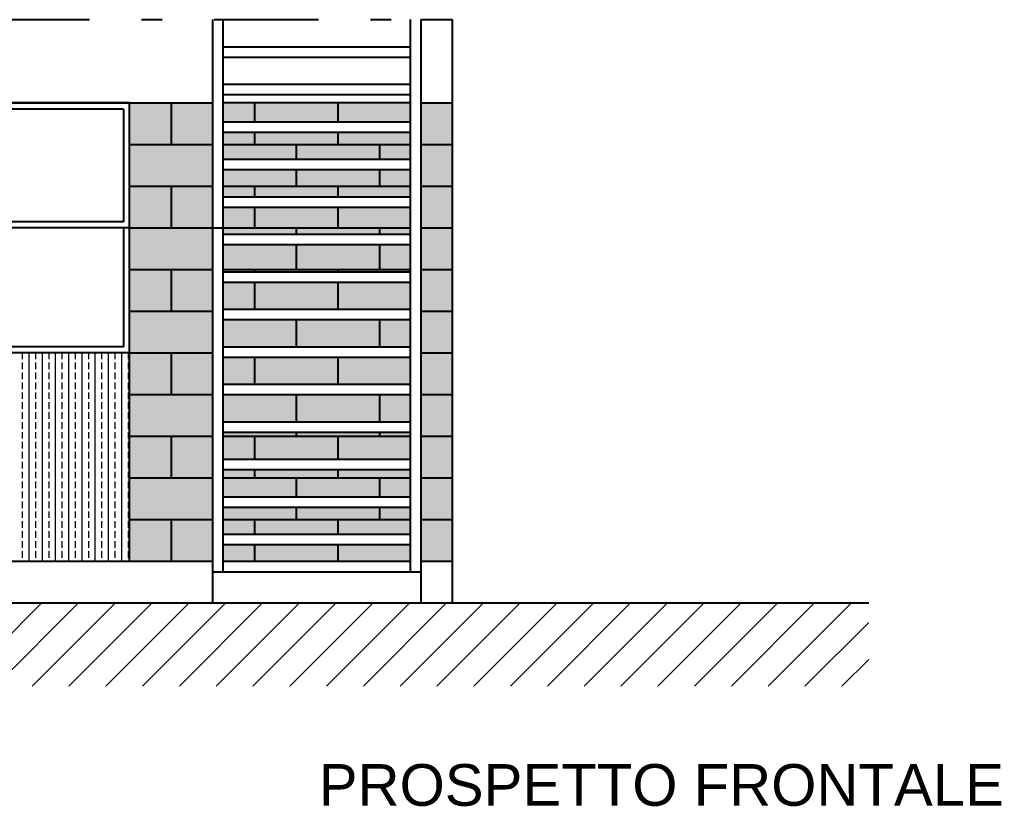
# Model space of a CAD drawing. Header units: metres. Extents: x 60.2 to 106, y 8.7 to 62.9.
# Drawn here: x 80.603 to 85.318, y 52.95 to 56.727 of the extents above; entities that cross this region are included whole.
import ezdxf

# ---------------------------------------------------------------- set-up
doc = ezdxf.new("R2010")
doc.units = ezdxf.units.M
doc.header["$LTSCALE"] = 5
doc.header["$MEASUREMENT"] = 0
doc.linetypes.add('DASHDOT', pattern=[1, 0.5, -0.25, 0, -0.25])
for name, color, linetype, lineweight in [('A-ANNO-SCRN', 30, 'Continuous', 9), ('A-ANNO-TEXT', 3, 'Continuous', 18), ('A-ELEV-MBE1', 7, 'Continuous', 25), ('A-ELEV-PATT', 8, 'Continuous', 18)]:
    doc.layers.add(name, color=color, linetype=linetype, lineweight=lineweight)
doc.styles.add('ARIAL', font='arial.ttf')

msp = doc.modelspace()

# ---------------------------------------------------------------- hatches: boundary and pattern name
at = {"layer": 'A-ANNO-SCRN'}
h = msp.add_hatch(dxfattribs=at)
h.set_pattern_fill('ANSI31', color=0)
h.set_pattern_definition([(45, (-23.21072, 4.45386), (-0.08838835, 0.08838835), [])])
h.paths.add_polyline_path([(70.9311, 53.5267), (70.9311, 53.9267), (84.6811, 53.9267), (84.6811, 53.5267)])
at = {"layer": 'A-ELEV-PATT'}
h = msp.add_hatch(dxfattribs=at)
h.set_pattern_fill('DOTS,_O', color=256, scale=0.025, angle=450)
h.set_pattern_definition([(90, (106.874382, 341.13224), (-0.0396875, 0.01984375), [0, -0.0396875])])
h.paths.add_polyline_path([(79.4811, 56.3267), (78.5311, 56.3267), (78.5311, 55.1267), (78.5311, 54.1267), (79.4811, 54.1267)])
h.paths.add_polyline_path([(81.5311, 56.3267), (81.1311, 56.3267), (81.1311, 54.1267), (81.5311, 54.1267)])
h.paths.add_polyline_path([(82.4811, 56.3267), (81.5811, 56.3267), (81.5811, 56.2367), (82.4811, 56.2367)])
h.paths.add_polyline_path([(82.4811, 56.1867), (81.5811, 56.1867), (81.5811, 56.0567), (82.4811, 56.0567)])
h.paths.add_polyline_path([(82.4811, 56.0067), (81.5811, 56.0067), (81.5811, 55.8767), (82.4811, 55.8767)])
h.paths.add_polyline_path([(82.4811, 55.8267), (81.5811, 55.8267), (81.5811, 55.6967), (82.4811, 55.6967)])
h.paths.add_polyline_path([(82.4811, 55.6467), (81.5811, 55.6467), (81.5811, 55.5167), (82.4811, 55.5167)])
h.paths.add_polyline_path([(82.4811, 55.4667), (81.5811, 55.4667), (81.5811, 55.3367), (82.4811, 55.3367)])
h.paths.add_polyline_path([(82.4811, 55.2867), (81.5811, 55.2867), (81.5811, 55.1567), (82.4811, 55.1567)])
h.paths.add_polyline_path([(82.4811, 55.1067), (81.5811, 55.1067), (81.5811, 54.9767), (82.4811, 54.9767)])
h.paths.add_polyline_path([(82.4811, 54.9267), (81.5811, 54.9267), (81.5811, 54.7967), (82.4811, 54.7967)])
h.paths.add_polyline_path([(82.4811, 54.7467), (81.5811, 54.7467), (81.5811, 54.6167), (82.4811, 54.6167)])
h.paths.add_polyline_path([(82.4811, 54.5667), (81.5811, 54.5667), (81.5811, 54.4367), (82.4811, 54.4367)])
h.paths.add_polyline_path([(82.4811, 54.3867), (81.5811, 54.3867), (81.5811, 54.2567), (82.4811, 54.2567)])
h.paths.add_polyline_path([(82.4811, 54.2067), (81.5811, 54.2067), (81.5811, 54.1267), (82.4811, 54.1267)])
h.paths.add_polyline_path([(82.6811, 56.3267), (82.5311, 56.3267), (82.5311, 54.1267), (82.6811, 54.1267)])

# ---------------------------------------------------------------- linework, layer by layer
at = {"layer": 'A-ELEV-MBE1', "linetype": 'DASHDOT', "ltscale": 0.2}
msp.add_line((72.738, 56.7267), (82.6811, 56.7267), dxfattribs=at)
at = {"layer": 'A-ELEV-MBE1'}
for p, q in [((82.5311, 56.7267), (82.6811, 56.7267)), ((82.6811, 56.7267), (82.6811, 53.9267)), ((81.5811, 56.5967), (82.4811, 56.5967)), ((81.5811, 56.5467), (82.4811, 56.5467)), ((81.5811, 56.4167), (82.4811, 56.4167)), ((81.5811, 56.3667), (82.4811, 56.3667)), ((76.1311, 56.3267), (81.5311, 56.3267)), ((81.1311, 56.3267), (80.3352, 56.3267)), ((81.1311, 54.1267), (81.1311, 56.3267)), ((81.3311, 56.3267), (81.3311, 56.1267)), ((82.4811, 56.3267), (81.5811, 56.3267)), ((81.7311, 56.3267), (81.7311, 56.2367)), ((82.1311, 56.3267), (82.1311, 56.2367)), ((82.5311, 56.3267), (82.6811, 56.3267)), ((81.1011, 56.2967), (80.3611, 56.2967)), ((81.1011, 56.2967), (81.1011, 55.7567)), ((81.5811, 56.2367), (82.4811, 56.2367)), ((81.5811, 56.1867), (82.4811, 56.1867)), ((81.7311, 56.1867), (81.7311, 56.1267)), ((82.1311, 56.1867), (82.1311, 56.1267)), ((81.1311, 56.1267), (81.5311, 56.1267)), ((81.5811, 56.1267), (82.4811, 56.1267)), ((81.9311, 56.1267), (81.9311, 56.0567)), ((82.3311, 56.1267), (82.3311, 56.0567)), ((82.5311, 56.1267), (82.6811, 56.1267)), ((81.5811, 56.0567), (82.4811, 56.0567)), ((81.5811, 56.0067), (82.4811, 56.0067)), ((81.9311, 56.0067), (81.9311, 55.9267)), ((82.3311, 56.0067), (82.3311, 55.9267)), ((81.1311, 55.9267), (81.5311, 55.9267)), ((81.3311, 55.9267), (81.3311, 55.7267)), ((81.5811, 55.9267), (82.4811, 55.9267)), ((81.7311, 55.9267), (81.7311, 55.8767)), ((82.1311, 55.9267), (82.1311, 55.8767)), ((82.5311, 55.9267), (82.6811, 55.9267)), ((81.5811, 55.8767), (82.4811, 55.8767)), ((81.5811, 55.8267), (82.4811, 55.8267)), ((81.7311, 55.8267), (81.7311, 55.7267)), ((82.1311, 55.8267), (82.1311, 55.7267)), ((81.1011, 55.7267), (81.1011, 55.1567)), ((81.1311, 55.7267), (82.4811, 55.7267)), ((81.5811, 55.6967), (82.4811, 55.6967)), ((81.9311, 55.7267), (81.9311, 55.6967)), ((82.3311, 55.7267), (82.3311, 55.6967)), ((82.5311, 55.7267), (82.6811, 55.7267)), ((81.5811, 55.6467), (82.4811, 55.6467)), ((81.9311, 55.6467), (81.9311, 55.5267)), ((82.3311, 55.6467), (82.3311, 55.5267)), ((81.1311, 55.5267), (81.5311, 55.5267)), ((81.3311, 55.5267), (81.3311, 55.3267)), ((81.5811, 55.5267), (82.4811, 55.5267)), ((81.5811, 55.5167), (82.4811, 55.5167)), ((81.7311, 55.5267), (81.7311, 55.5167)), ((82.1311, 55.5267), (82.1311, 55.5167)), ((82.5311, 55.5267), (82.6811, 55.5267)), ((81.5811, 55.4667), (82.4811, 55.4667)), ((81.7311, 55.4667), (81.7311, 55.3367)), ((82.1311, 55.4667), (82.1311, 55.3367)), ((81.1311, 55.3267), (81.5311, 55.3267)), ((81.5811, 55.3367), (82.4811, 55.3367)), ((82.5311, 55.3267), (82.6811, 55.3267)), ((81.5811, 55.2867), (82.4811, 55.2867)), ((81.9311, 55.2867), (81.9311, 55.1567)), ((82.3311, 55.2867), (82.3311, 55.1567)), ((81.1311, 55.1267), (80.3311, 55.1267)), ((81.1011, 55.1567), (80.3611, 55.1567)), ((81.1311, 55.1267), (81.5311, 55.1267)), ((81.3311, 55.1267), (81.3311, 54.9267)), ((81.5811, 55.1567), (82.4811, 55.1567)), ((82.5311, 55.1267), (82.6811, 55.1267)), ((81.5811, 55.1067), (82.4811, 55.1067)), ((81.7311, 55.1067), (81.7311, 54.9767)), ((82.1311, 55.1067), (82.1311, 54.9767)), ((81.5811, 54.9767), (82.4811, 54.9767)), ((81.1311, 54.9267), (81.5311, 54.9267)), ((81.5811, 54.9267), (82.4811, 54.9267)), ((81.9311, 54.9267), (81.9311, 54.7967)), ((82.3311, 54.9267), (82.3311, 54.7967)), ((82.5311, 54.9267), (82.6811, 54.9267)), ((81.5811, 54.7967), (82.4811, 54.7967)), ((81.1311, 54.7267), (81.5311, 54.7267)), ((81.3311, 54.7267), (81.3311, 54.5267)), ((81.5811, 54.7467), (82.4811, 54.7467)), ((81.5811, 54.7267), (82.4811, 54.7267)), ((81.7311, 54.7267), (81.7311, 54.6167)), ((81.9311, 54.7467), (81.9311, 54.7267)), ((82.1311, 54.7267), (82.1311, 54.6167)), ((82.3311, 54.7467), (82.3311, 54.7267)), ((82.5311, 54.7267), (82.6811, 54.7267)), ((81.5811, 54.6167), (82.4811, 54.6167)), ((81.5811, 54.5667), (82.4811, 54.5667)), ((81.7311, 54.5667), (81.7311, 54.5267)), ((82.1311, 54.5667), (82.1311, 54.5267)), ((81.1311, 54.5267), (81.5311, 54.5267)), ((81.5811, 54.5267), (82.4811, 54.5267)), ((81.9311, 54.5267), (81.9311, 54.4367)), ((82.3311, 54.5267), (82.3311, 54.4367)), ((82.5311, 54.5267), (82.6811, 54.5267)), ((81.5811, 54.4367), (82.4811, 54.4367)), ((81.5811, 54.3867), (82.4811, 54.3867)), ((81.9311, 54.3867), (81.9311, 54.3267)), ((82.3311, 54.3867), (82.3311, 54.3267)), ((81.1311, 54.3267), (81.5311, 54.3267)), ((81.3311, 54.3267), (81.3311, 54.1267)), ((81.5811, 54.3267), (82.4811, 54.3267)), ((81.7311, 54.3267), (81.7311, 54.2567)), ((82.1311, 54.3267), (82.1311, 54.2567)), ((82.5311, 54.3267), (82.6811, 54.3267)), ((81.5811, 54.2567), (82.4811, 54.2567)), ((81.5811, 54.2067), (82.4811, 54.2067)), ((81.7311, 54.2067), (81.7311, 54.1267)), ((82.1311, 54.2067), (82.1311, 54.1267)), ((76.1311, 54.1267), (81.5311, 54.1267)), ((81.5811, 54.1267), (82.4811, 54.1267)), ((82.5311, 54.1267), (82.6811, 54.1267)), ((81.5311, 54.0767), (82.5311, 54.0767)), ((70.9311, 53.9267), (84.6811, 53.9267))]:
    msp.add_line(p, q, dxfattribs=at)
for points in [[(81.5311, 53.9267), (81.5311, 56.7267)], [(81.5811, 54.0767), (81.5811, 56.7267)], [(82.4811, 54.0767), (82.4811, 56.7267)], [(82.5311, 53.9267), (82.5311, 56.7267)], [(81.1011, 55.7567), (80.3611, 55.7567)], [(81.1311, 55.7267), (80.3311, 55.7267)]]:
    msp.add_lwpolyline(points, dxfattribs=at)
at = {"layer": 'A-ELEV-PATT', "linetype": 'Continuous'}
for p, q in [((80.6171, 55.0965), (80.6171, 55.1267)), ((80.6489, 54.1267), (80.6489, 55.1267)), ((80.6806, 55.0965), (80.6806, 55.1267)), ((80.7124, 54.1267), (80.7124, 55.1267)), ((80.7441, 55.0965), (80.7441, 55.1267)), ((80.7759, 54.1267), (80.7759, 55.1267)), ((80.8076, 55.0965), (80.8076, 55.1267)), ((80.8394, 54.1267), (80.8394, 55.1267)), ((80.8711, 55.0965), (80.8711, 55.1267)), ((80.9029, 54.1267), (80.9029, 55.1267)), ((80.9346, 55.0965), (80.9346, 55.1267)), ((80.9664, 54.1267), (80.9664, 55.1267)), ((80.9981, 55.0965), (80.9981, 55.1267)), ((81.0299, 54.1267), (81.0299, 55.1267)), ((81.0616, 55.0965), (81.0616, 55.1267)), ((81.0934, 54.1267), (81.0934, 55.1267)), ((81.1251, 55.0965), (81.1251, 55.1267)), ((80.6171, 55.0489), (80.6171, 55.0806)), ((80.6806, 55.0489), (80.6806, 55.0806)), ((80.7441, 55.0489), (80.7441, 55.0806)), ((80.8076, 55.0489), (80.8076, 55.0806)), ((80.8711, 55.0489), (80.8711, 55.0806)), ((80.9346, 55.0489), (80.9346, 55.0806)), ((80.9981, 55.0489), (80.9981, 55.0806)), ((81.0616, 55.0489), (81.0616, 55.0806)), ((81.1251, 55.0489), (81.1251, 55.0806)), ((80.6171, 55.0012), (80.6171, 55.033)), ((80.6806, 55.0012), (80.6806, 55.033)), ((80.7441, 55.0012), (80.7441, 55.033)), ((80.8076, 55.0012), (80.8076, 55.033)), ((80.8711, 55.0012), (80.8711, 55.033)), ((80.9346, 55.0012), (80.9346, 55.033)), ((80.9981, 55.0012), (80.9981, 55.033)), ((81.0616, 55.0012), (81.0616, 55.033)), ((81.1251, 55.0012), (81.1251, 55.033)), ((80.6171, 54.9536), (80.6171, 54.9854)), ((80.6806, 54.9536), (80.6806, 54.9854)), ((80.7441, 54.9536), (80.7441, 54.9854)), ((80.8076, 54.9536), (80.8076, 54.9854)), ((80.8711, 54.9536), (80.8711, 54.9854)), ((80.9346, 54.9536), (80.9346, 54.9854)), ((80.9981, 54.9536), (80.9981, 54.9854)), ((81.0616, 54.9536), (81.0616, 54.9854)), ((81.1251, 54.9536), (81.1251, 54.9854)), ((80.6171, 54.906), (80.6171, 54.9377)), ((80.6806, 54.906), (80.6806, 54.9377)), ((80.7441, 54.906), (80.7441, 54.9377)), ((80.8076, 54.906), (80.8076, 54.9377)), ((80.8711, 54.906), (80.8711, 54.9377)), ((80.9346, 54.906), (80.9346, 54.9377)), ((80.9981, 54.906), (80.9981, 54.9377)), ((81.0616, 54.906), (81.0616, 54.9377)), ((81.1251, 54.906), (81.1251, 54.9377)), ((80.6171, 54.8584), (80.6171, 54.8901)), ((80.6806, 54.8584), (80.6806, 54.8901)), ((80.7441, 54.8584), (80.7441, 54.8901)), ((80.8076, 54.8584), (80.8076, 54.8901)), ((80.8711, 54.8584), (80.8711, 54.8901)), ((80.9346, 54.8584), (80.9346, 54.8901)), ((80.9981, 54.8584), (80.9981, 54.8901)), ((81.0616, 54.8584), (81.0616, 54.8901)), ((81.1251, 54.8584), (81.1251, 54.8901)), ((80.6171, 54.8107), (80.6171, 54.8425)), ((80.6806, 54.8107), (80.6806, 54.8425)), ((80.7441, 54.8107), (80.7441, 54.8425)), ((80.8076, 54.8107), (80.8076, 54.8425)), ((80.8711, 54.8107), (80.8711, 54.8425)), ((80.9346, 54.8107), (80.9346, 54.8425)), ((80.9981, 54.8107), (80.9981, 54.8425)), ((81.0616, 54.8107), (81.0616, 54.8425)), ((81.1251, 54.8107), (81.1251, 54.8425)), ((80.6171, 54.7631), (80.6171, 54.7949)), ((80.6806, 54.7631), (80.6806, 54.7949)), ((80.7441, 54.7631), (80.7441, 54.7949)), ((80.8076, 54.7631), (80.8076, 54.7949)), ((80.8711, 54.7631), (80.8711, 54.7949)), ((80.9346, 54.7631), (80.9346, 54.7949)), ((80.9981, 54.7631), (80.9981, 54.7949)), ((81.0616, 54.7631), (81.0616, 54.7949)), ((81.1251, 54.7631), (81.1251, 54.7949)), ((80.6171, 54.7155), (80.6171, 54.7472)), ((80.6806, 54.7155), (80.6806, 54.7472)), ((80.7441, 54.7155), (80.7441, 54.7472)), ((80.8076, 54.7155), (80.8076, 54.7472)), ((80.8711, 54.7155), (80.8711, 54.7472)), ((80.9346, 54.7155), (80.9346, 54.7472)), ((80.9981, 54.7155), (80.9981, 54.7472)), ((81.0616, 54.7155), (81.0616, 54.7472)), ((81.1251, 54.7155), (81.1251, 54.7472)), ((80.6171, 54.6679), (80.6171, 54.6996)), ((80.6806, 54.6679), (80.6806, 54.6996)), ((80.7441, 54.6679), (80.7441, 54.6996)), ((80.8076, 54.6679), (80.8076, 54.6996)), ((80.8711, 54.6679), (80.8711, 54.6996)), ((80.9346, 54.6679), (80.9346, 54.6996)), ((80.9981, 54.6679), (80.9981, 54.6996)), ((81.0616, 54.6679), (81.0616, 54.6996)), ((81.1251, 54.6679), (81.1251, 54.6996)), ((80.6171, 54.6202), (80.6171, 54.652)), ((80.6806, 54.6202), (80.6806, 54.652)), ((80.7441, 54.6202), (80.7441, 54.652)), ((80.8076, 54.6202), (80.8076, 54.652)), ((80.8711, 54.6202), (80.8711, 54.652)), ((80.9346, 54.6202), (80.9346, 54.652)), ((80.9981, 54.6202), (80.9981, 54.652)), ((81.0616, 54.6202), (81.0616, 54.652)), ((81.1251, 54.6202), (81.1251, 54.652)), ((80.6171, 54.5726), (80.6171, 54.6044)), ((80.6806, 54.5726), (80.6806, 54.6044)), ((80.7441, 54.5726), (80.7441, 54.6044)), ((80.8076, 54.5726), (80.8076, 54.6044)), ((80.8711, 54.5726), (80.8711, 54.6044)), ((80.9346, 54.5726), (80.9346, 54.6044)), ((80.9981, 54.5726), (80.9981, 54.6044)), ((81.0616, 54.5726), (81.0616, 54.6044)), ((81.1251, 54.5726), (81.1251, 54.6044)), ((80.6171, 54.525), (80.6171, 54.5567)), ((80.6806, 54.525), (80.6806, 54.5567)), ((80.7441, 54.525), (80.7441, 54.5567)), ((80.8076, 54.525), (80.8076, 54.5567)), ((80.8711, 54.525), (80.8711, 54.5567)), ((80.9346, 54.525), (80.9346, 54.5567)), ((80.9981, 54.525), (80.9981, 54.5567)), ((81.0616, 54.525), (81.0616, 54.5567)), ((81.1251, 54.525), (81.1251, 54.5567)), ((80.6171, 54.4774), (80.6171, 54.5091)), ((80.6806, 54.4774), (80.6806, 54.5091)), ((80.7441, 54.4774), (80.7441, 54.5091)), ((80.8076, 54.4774), (80.8076, 54.5091)), ((80.8711, 54.4774), (80.8711, 54.5091)), ((80.9346, 54.4774), (80.9346, 54.5091)), ((80.9981, 54.4774), (80.9981, 54.5091)), ((81.0616, 54.4774), (81.0616, 54.5091)), ((81.1251, 54.4774), (81.1251, 54.5091)), ((80.6171, 54.4297), (80.6171, 54.4615)), ((80.6806, 54.4297), (80.6806, 54.4615)), ((80.7441, 54.4297), (80.7441, 54.4615)), ((80.8076, 54.4297), (80.8076, 54.4615)), ((80.8711, 54.4297), (80.8711, 54.4615)), ((80.9346, 54.4297), (80.9346, 54.4615)), ((80.9981, 54.4297), (80.9981, 54.4615)), ((81.0616, 54.4297), (81.0616, 54.4615)), ((81.1251, 54.4297), (81.1251, 54.4615)), ((80.6171, 54.3821), (80.6171, 54.4139)), ((80.6806, 54.3821), (80.6806, 54.4139)), ((80.7441, 54.3821), (80.7441, 54.4139)), ((80.8076, 54.3821), (80.8076, 54.4139)), ((80.8711, 54.3821), (80.8711, 54.4139)), ((80.9346, 54.3821), (80.9346, 54.4139)), ((80.9981, 54.3821), (80.9981, 54.4139)), ((81.0616, 54.3821), (81.0616, 54.4139)), ((81.1251, 54.3821), (81.1251, 54.4139)), ((80.6171, 54.3345), (80.6171, 54.3662)), ((80.6806, 54.3345), (80.6806, 54.3662)), ((80.7441, 54.3345), (80.7441, 54.3662)), ((80.8076, 54.3345), (80.8076, 54.3662)), ((80.8711, 54.3345), (80.8711, 54.3662)), ((80.9346, 54.3345), (80.9346, 54.3662)), ((80.9981, 54.3345), (80.9981, 54.3662)), ((81.0616, 54.3345), (81.0616, 54.3662)), ((81.1251, 54.3345), (81.1251, 54.3662)), ((80.6171, 54.2869), (80.6171, 54.3186)), ((80.6806, 54.2869), (80.6806, 54.3186)), ((80.7441, 54.2869), (80.7441, 54.3186)), ((80.8076, 54.2869), (80.8076, 54.3186)), ((80.8711, 54.2869), (80.8711, 54.3186)), ((80.9346, 54.2869), (80.9346, 54.3186)), ((80.9981, 54.2869), (80.9981, 54.3186)), ((81.0616, 54.2869), (81.0616, 54.3186)), ((81.1251, 54.2869), (81.1251, 54.3186)), ((80.6171, 54.2392), (80.6171, 54.271)), ((80.6806, 54.2392), (80.6806, 54.271)), ((80.7441, 54.2392), (80.7441, 54.271)), ((80.8076, 54.2392), (80.8076, 54.271)), ((80.8711, 54.2392), (80.8711, 54.271)), ((80.9346, 54.2392), (80.9346, 54.271)), ((80.9981, 54.2392), (80.9981, 54.271)), ((81.0616, 54.2392), (81.0616, 54.271)), ((81.1251, 54.2392), (81.1251, 54.271)), ((80.6171, 54.1916), (80.6171, 54.2234)), ((80.6806, 54.1916), (80.6806, 54.2234)), ((80.7441, 54.1916), (80.7441, 54.2234)), ((80.8076, 54.1916), (80.8076, 54.2234)), ((80.8711, 54.1916), (80.8711, 54.2234)), ((80.9346, 54.1916), (80.9346, 54.2234)), ((80.9981, 54.1916), (80.9981, 54.2234)), ((81.0616, 54.1916), (81.0616, 54.2234)), ((81.1251, 54.1916), (81.1251, 54.2234)), ((80.6171, 54.144), (80.6171, 54.1757)), ((80.6806, 54.144), (80.6806, 54.1757)), ((80.7441, 54.144), (80.7441, 54.1757)), ((80.8076, 54.144), (80.8076, 54.1757)), ((80.8711, 54.144), (80.8711, 54.1757)), ((80.9346, 54.144), (80.9346, 54.1757)), ((80.9981, 54.144), (80.9981, 54.1757)), ((81.0616, 54.144), (81.0616, 54.1757)), ((81.1251, 54.144), (81.1251, 54.1757)), ((80.6171, 54.1267), (80.6171, 54.1281)), ((80.6806, 54.1267), (80.6806, 54.1281)), ((80.7441, 54.1267), (80.7441, 54.1281)), ((80.8076, 54.1267), (80.8076, 54.1281)), ((80.8711, 54.1267), (80.8711, 54.1281)), ((80.9346, 54.1267), (80.9346, 54.1281)), ((80.9981, 54.1267), (80.9981, 54.1281)), ((81.0616, 54.1267), (81.0616, 54.1281)), ((81.1251, 54.1267), (81.1251, 54.1281))]:
    msp.add_line(p, q, dxfattribs=at)

# ---------------------------------------------------------------- texts
at = {"layer": 'A-ANNO-TEXT', "insert": (82.0398, 53.1532), "char_height": 0.2, "attachment_point": 1, "style": 'ARIAL'}
msp.add_mtext_dynamic_manual_height_columns('PROSPETTO FRONTALE', width=3.800717, gutter_width=9, heights=[0], dxfattribs=at)

doc.saveas('drawing.dxf')
